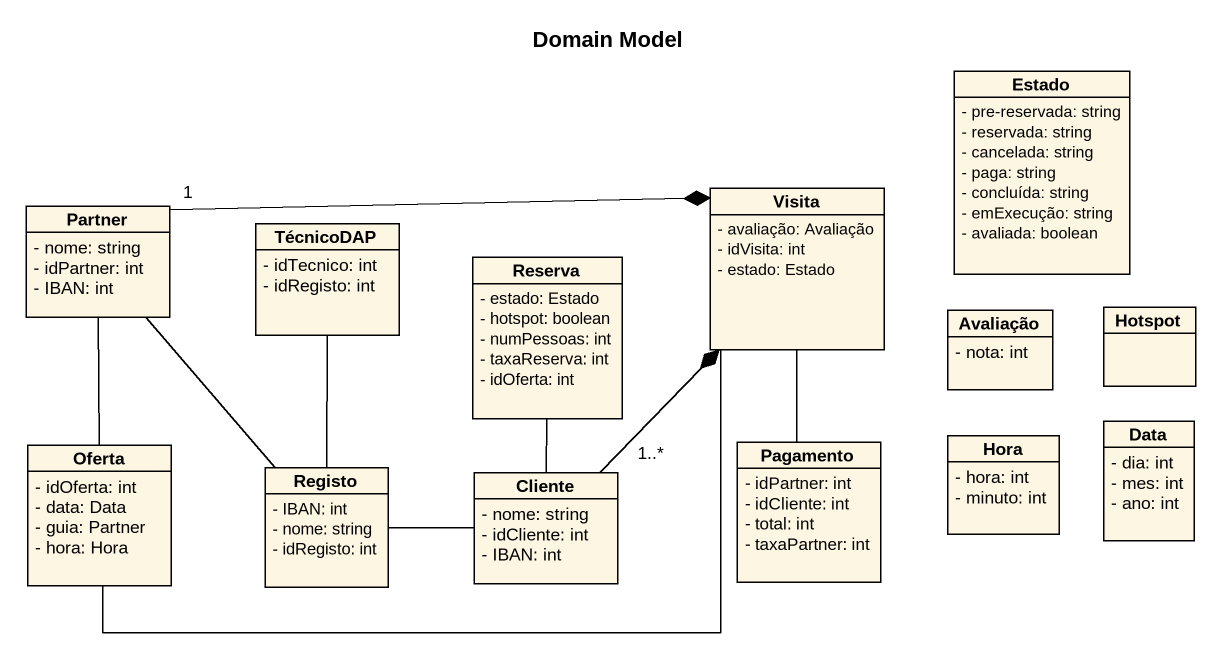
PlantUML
@startuml
title Domain Model
hide circle
hide empty members
skinparam classAttributeIconSize 0
class Estado {
  - pre-reservada: string
  - reservada: string
  - cancelada: string
  - paga: string
  - concluída: string
  - emExecução: string
  - avaliada: boolean
}
class Partner {
  - nome: string
  - idPartner: int
  - IBAN: int
}
class TécnicoDAP {
  - idTecnico: int
  - idRegisto: int
}
class Visita {
  - avaliação: Avaliação
  - idVisita: int
  - estado: Estado
}
class Reserva {
  - estado: Estado
  - hotspot: boolean
  - numPessoas: int
  - taxaReserva: int
  - idOferta: int
}
class Avaliação {
  - nota: int
}
class Hotspot
class Oferta {
  - idOferta: int
  - data: Data
  - guia: Partner
  - hora: Hora
}
class Pagamento {
  - idPartner: int
  - idCliente: int
  - total: int
  - taxaPartner: int
}
class Hora {
  - hora: int
  - minuto: int
}
class Data {
  - dia: int
  - mes: int
  - ano: int
}
class Registo {
  - IBAN: int
  - nome: string
  - idRegisto: int
}
class Cliente {
  - nome: string
  - idCliente: int
  - IBAN: int
}
Partner "1" -right-* Visita
Partner -- Registo
TécnicoDAP -- Registo
Visita -left- Oferta
Reserva -- Cliente
Oferta -up- Partner
Pagamento -up- Visita
Cliente "1..*" -up-* Visita
Cliente -left- Registo
@enduml
